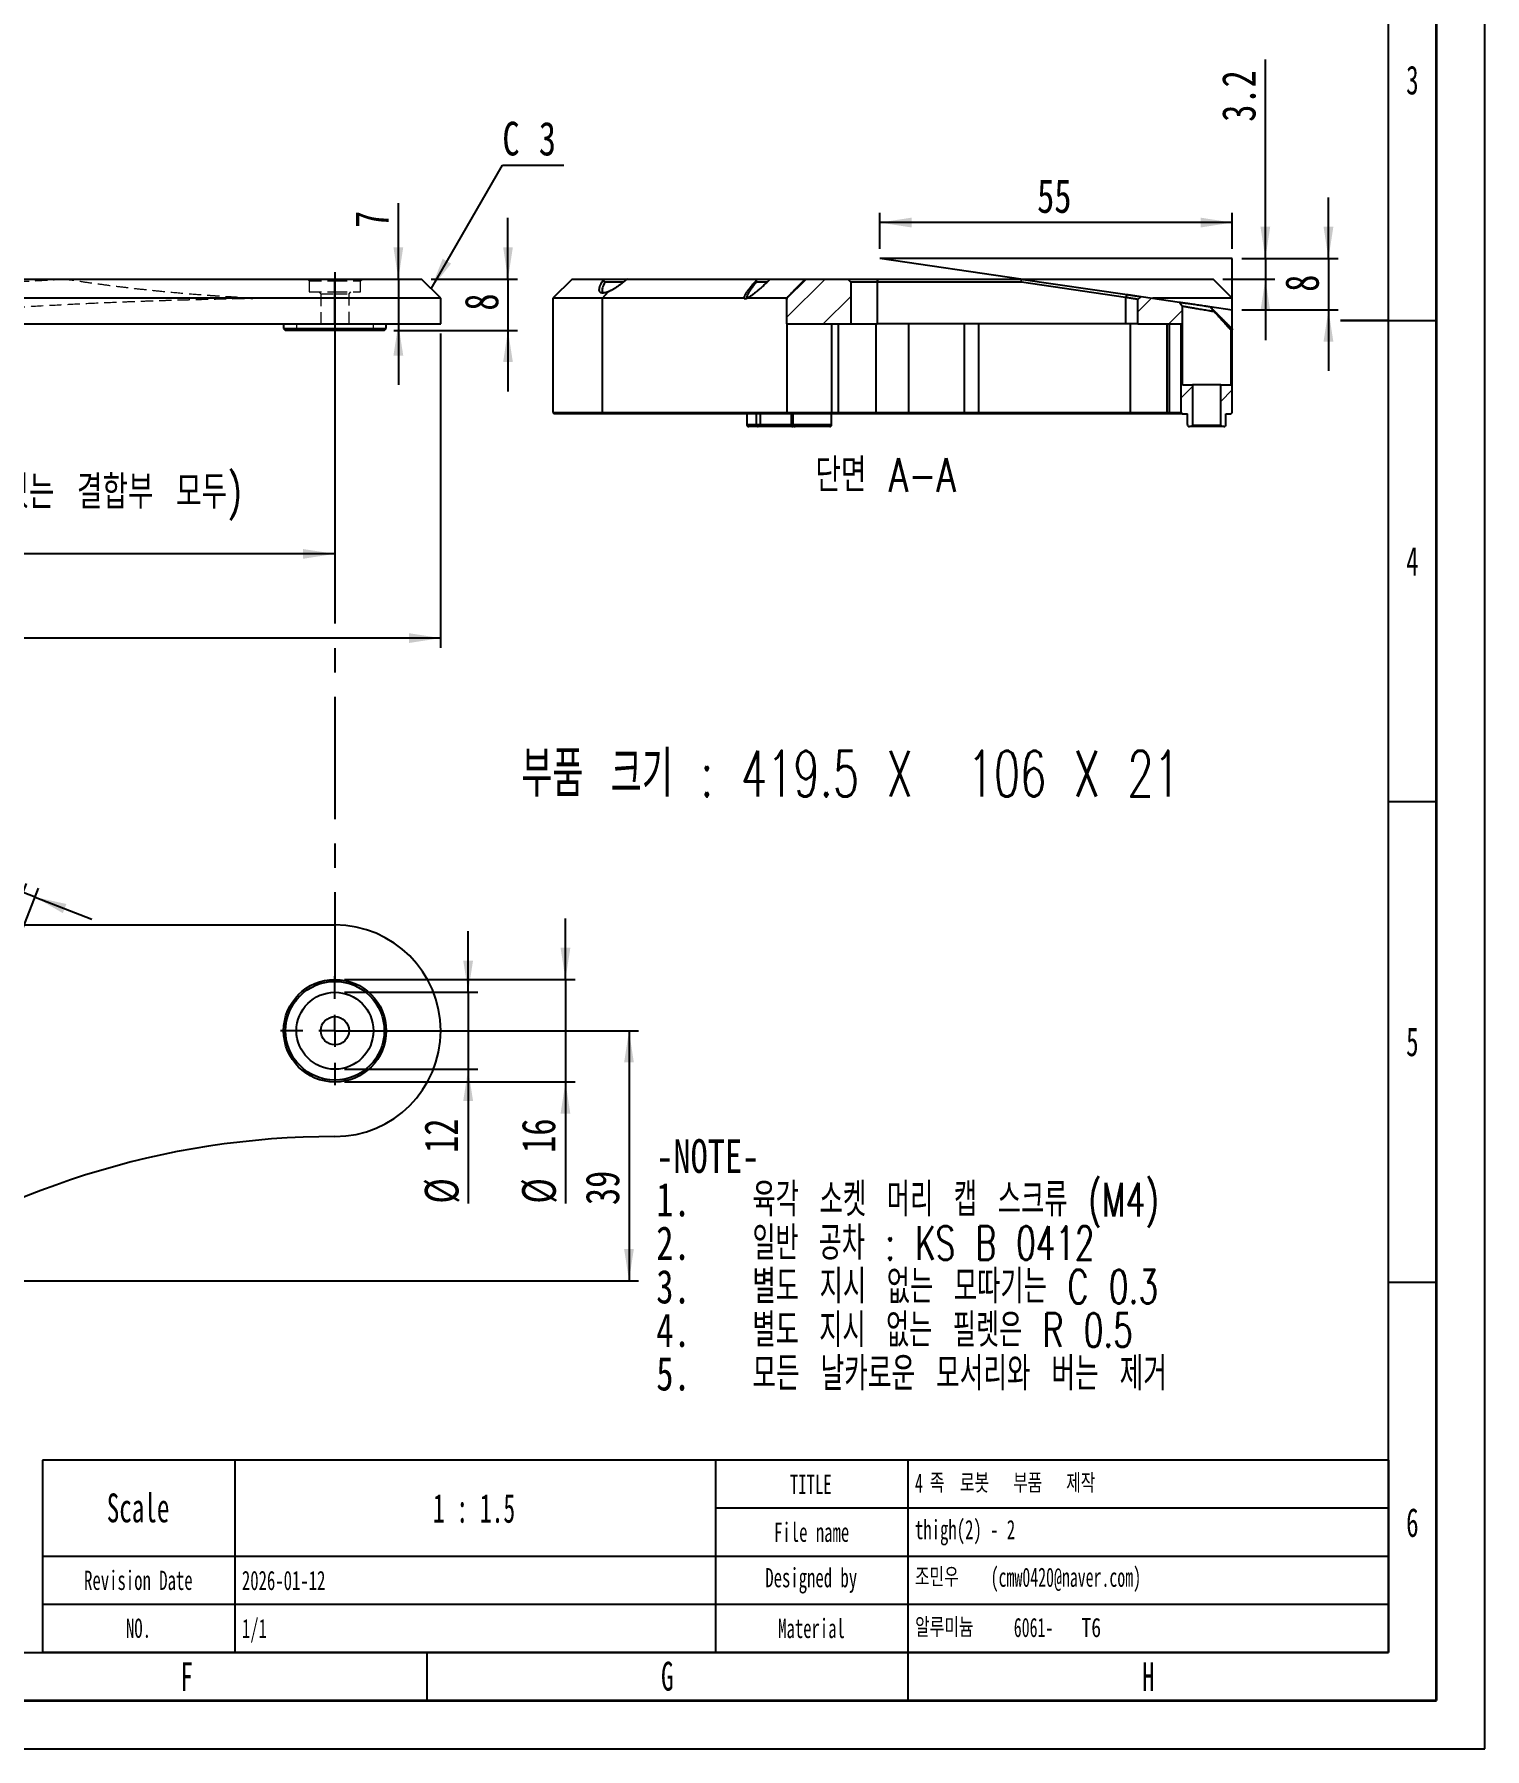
# Model space of a CAD drawing. Header units: millimetres. Extents: x 0 to 420, y 0 to 298.
# Drawn here: x 269.2 to 420, y 1 to 179.3 of the extents above; entities that cross this region are included whole.
import ezdxf

# ---------------------------------------------------------------- set-up
doc = ezdxf.new("R2010")
doc.units = ezdxf.units.MM
doc.linetypes.add('CENTERX2', pattern=[20.32, 12.7, -2.54, 2.54, -2.54])
doc.linetypes.add('HIDDEN', pattern=[1.905, 1.27, -0.635])
for name, color, linetype in [('SLD-0', 179, 'Continuous'), ('가는실선', 7, 'Continuous'), ('레이어10', 30, 'Continuous'), ('절단면', 230, 'Continuous'), ('중심선', 1, 'CENTERX2'), ('치수선', 104, 'Continuous')]:
    doc.layers.add(name, color=color, linetype=linetype)
for name, color, linetype, lineweight in [('도면층1', 4, 'Continuous', 35), ('도면층2', 3, 'Continuous', 25), ('도면층3', 5, 'Continuous', 25)]:
    doc.layers.add(name, color=color, linetype=linetype, lineweight=lineweight)
doc.styles.add('SLDTEXTSTYLE0', font='TXT', dxfattribs={"width": 0.638186})
doc.styles.add('SLDTEXTSTYLE1', font='TXT', dxfattribs={"width": 0.75, "bigfont": 'bigfont'})
doc.styles.add('SLDTEXTSTYLE10', font='TXT', dxfattribs={"width": 0.694444, "bigfont": 'bigfont'})
doc.styles.add('SLDTEXTSTYLE2', font='TXT', dxfattribs={"width": 0.605})
doc.styles.add('SLDTEXTSTYLE3', font='TXT', dxfattribs={"width": 0.75})
doc.styles.add('SLDTEXTSTYLE4', font='TXT', dxfattribs={"width": 0.598704})
doc.styles.add('SLDTEXTSTYLE6', font='TXT', dxfattribs={"width": 0.67, "bigfont": 'bigfont'})
doc.styles.add('SLDTEXTSTYLE7', font='TXT', dxfattribs={"width": 0.684211, "bigfont": 'bigfont'})
doc.styles.add('SLDTEXTSTYLE8', font='TXT', dxfattribs={"width": 0.676471, "bigfont": 'bigfont'})
doc.styles.add('SLDTEXTSTYLE9', font='TXT', dxfattribs={"width": 0.680556, "bigfont": 'bigfont'})
doc.dimstyles.new('SLDDIMSTYLE0', dxfattribs={"dimtxt": 3.5, "dimasz": 3.302, "dimexe": 0, "dimexo": 0.0625, "dimgap": 0.875, "dimtad": 1, "dimdec": 3, "dimlfac": 1.5, "dimrnd": 1e-09, "dimzin": 12, "dimdsep": 46, "dimtxsty": 'SLDTEXTSTYLE3', "dimsah": 1, "dimcen": 0.09, "dimadec": 0, "dimazin": 3, "dimtfac": 1, "dimtdec": 3, "dimtofl": 0, "dimtmove": 0, "dimatfit": 3, "dimfxl": 1, "dimfrac": 2, "dimtolj": 1, "dimtzin": 12, "dimarcsym": 0})
doc.dimstyles.new('SLDDIMSTYLE1', dxfattribs={"dimtxt": 3.5, "dimasz": 3.302, "dimexe": 0, "dimexo": 0.0625, "dimgap": 0.875, "dimtad": 1, "dimdec": 3, "dimlfac": 1.5, "dimrnd": 1e-09, "dimzin": 12, "dimdsep": 46, "dimtxsty": 'SLDTEXTSTYLE3', "dimsah": 1, "dimcen": 0.09, "dimadec": 0, "dimazin": 3, "dimtfac": 1, "dimtdec": 3, "dimtmove": 0, "dimatfit": 0, "dimfxl": 1, "dimfrac": 2, "dimtolj": 1, "dimtzin": 12, "dimarcsym": 0})

# ---------------------------------------------------------------- blocks, each defined once
blk = doc.blocks.new('_D')
at = {"layer": '치수선', "transparency": 16777216}
for p, q in [((300.42, 150.02), (300.42, 124.25)), ((67.09, 136.47), (67.09, 124.25)), ((300.42, 125.25), (67.09, 125.25))]:
    blk.add_line(p, q, dxfattribs=at)
for points in [[(67.09, 125.25), (70.39, 124.74), (70.39, 125.75)], [(300.42, 125.25), (297.12, 125.75), (297.12, 124.74)]]:
    blk.add_solid(points, dxfattribs=at)
at = {"layer": '치수선', "transparency": 16777216, "insert": (180.98, 129.76), "char_height": 3.5, "attachment_point": 1, "style": 'SLDTEXTSTYLE3'}
blk.add_mtext('350', dxfattribs=at)
blk = doc.blocks.new('_D_1')
at = {"layer": '레이어10', "transparency": 16777216}
for p, q in [((311.42, 148.16), (311.42, 115.49)), ((31.76, 138.96), (31.76, 115.49)), ((311.42, 116.49), (31.76, 116.49))]:
    blk.add_line(p, q, dxfattribs=at)
for points in [[(31.76, 116.49), (35.06, 115.98), (35.06, 117)], [(311.42, 116.49), (308.12, 117), (308.12, 115.98)]]:
    blk.add_solid(points, dxfattribs=at)
at = {"layer": '레이어10', "transparency": 16777216, "char_height": 3.5, "attachment_point": 1, "style": 'SLDTEXTSTYLE3'}
for s, insert in [('(', (177.32, 121)), (')', (190.68, 121)), ('419.5', (179.04, 121))]:
    blk.add_mtext(s, dxfattribs=dict(at, insert=insert))
blk = doc.blocks.new('_D_3')
at = {"layer": '치수선', "transparency": 16777216}
for p, q in [((307.02, 153.83), (307.02, 161.73)), ((307.02, 153.83), (307.02, 149.16)), ((307.02, 149.16), (307.02, 142.81))]:
    blk.add_line(p, q, dxfattribs=at)
for points in [[(307.02, 153.83), (307.53, 157.13), (306.51, 157.13)], [(307.02, 149.16), (306.51, 145.86), (307.53, 145.86)]]:
    blk.add_solid(points, dxfattribs=at)
at = {"layer": '치수선', "transparency": 16777216, "insert": (302.51, 159.14), "char_height": 3.5, "attachment_point": 1, "rotation": 90, "style": 'SLDTEXTSTYLE3'}
blk.add_mtext('7', dxfattribs=at)
blk = doc.blocks.new('_D_4')
at = {"layer": '치수선', "transparency": 16777216}
for p, q in [((318.42, 153.83), (318.42, 160.18)), ((310.42, 153.83), (319.42, 153.83)), ((318.42, 153.83), (318.42, 148.49)), ((306.56, 148.49), (319.42, 148.49)), ((318.42, 148.49), (318.42, 142.14))]:
    blk.add_line(p, q, dxfattribs=at)
for points in [[(318.42, 153.83), (318.93, 157.13), (317.92, 157.13)], [(318.42, 148.49), (317.92, 145.19), (318.93, 145.19)]]:
    blk.add_solid(points, dxfattribs=at)
at = {"layer": '치수선', "transparency": 16777216, "insert": (313.91, 150.54), "char_height": 3.5, "attachment_point": 1, "rotation": 90, "style": 'SLDTEXTSTYLE3'}
blk.add_mtext('8', dxfattribs=at)
blk = doc.blocks.new('SW_CHAMFER_DIMENSION_0')
at = {"layer": '치수선', "color": 0}
for p, q in [((-7.42, -12.85), (0, 0)), ((0, 0), (6.38, 0))]:
    blk.add_line(p, q, dxfattribs=at)
blk.add_solid([(-7.42, -12.85), (-5.33, -10.24), (-6.21, -9.73)], dxfattribs=at)
at = {"layer": '치수선', "color": 0, "char_height": 3.5, "attachment_point": 1, "style": 'SLDTEXTSTYLE3'}
for s, insert in [('C', (0, 4.51)), ('3', (3.79, 4.51))]:
    blk.add_mtext(s, dxfattribs=dict(at, insert=insert))
blk = doc.blocks.new('_D_23')
at = {"layer": '치수선', "transparency": 16777216}
for p, q in [((268, 90.05), (261.62, 92.54)), ((263.38, 78.2), (268.36, 90.98)), ((262.6, 72.55), (269.61, 90.49)), ((269.24, 89.56), (268, 90.05)), ((269.24, 89.56), (275.16, 87.25))]:
    blk.add_line(p, q, dxfattribs=at)
for points in [[(268, 90.05), (265.11, 91.72), (264.74, 90.77)], [(269.24, 89.56), (272.13, 87.89), (272.5, 88.84)]]:
    blk.add_solid(points, dxfattribs=at)
at = {"layer": '치수선', "transparency": 16777216, "insert": (263.26, 96.74), "char_height": 3.5, "attachment_point": 1, "rotation": 338.6821, "style": 'SLDTEXTSTYLE3'}
blk.add_mtext('2', dxfattribs=at)
blk = doc.blocks.new('_D_47')
at = {"layer": '치수선', "transparency": 16777216}
for p, q in [((324.4, 80.99), (324.4, 87.34)), ((301.42, 80.99), (325.4, 80.99)), ((324.4, 80.99), (324.4, 70.33)), ((301.42, 70.33), (325.4, 70.33)), ((324.4, 70.33), (324.4, 57.68))]:
    blk.add_line(p, q, dxfattribs=at)
for points in [[(324.4, 80.99), (324.91, 84.29), (323.89, 84.29)], [(324.4, 70.33), (323.89, 67.02), (324.91, 67.02)]]:
    blk.add_solid(points, dxfattribs=at)
at = {"layer": '치수선', "transparency": 16777216, "char_height": 3.5, "attachment_point": 1, "rotation": 90, "style": 'SLDTEXTSTYLE3'}
for s, insert in [('16', (319.84, 62.96)), ('%%c', (319.89, 57.68))]:
    blk.add_mtext(s, dxfattribs=dict(at, insert=insert))
blk = doc.blocks.new('_D_48')
at = {"layer": '치수선', "transparency": 16777216}
for p, q in [((314.28, 79.66), (314.28, 86.01)), ((301.42, 79.66), (315.28, 79.66)), ((314.28, 79.66), (314.28, 71.66)), ((301.42, 71.66), (315.28, 71.66)), ((314.28, 71.66), (314.28, 57.68))]:
    blk.add_line(p, q, dxfattribs=at)
for points in [[(314.28, 79.66), (314.79, 82.96), (313.77, 82.96)], [(314.28, 71.66), (313.77, 68.36), (314.79, 68.36)]]:
    blk.add_solid(points, dxfattribs=at)
at = {"layer": '치수선', "transparency": 16777216, "char_height": 3.5, "attachment_point": 1, "rotation": 90, "style": 'SLDTEXTSTYLE3'}
for s, insert in [('12', (309.72, 62.96)), ('%%c', (309.77, 57.68))]:
    blk.add_mtext(s, dxfattribs=dict(at, insert=insert))
blk = doc.blocks.new('_D_50')
at = {"layer": '치수선', "transparency": 16777216}
for p, q in [((301.42, 75.66), (332.01, 75.66)), ((331.01, 75.66), (331.01, 49.66)), ((251.78, 49.66), (332.01, 49.66))]:
    blk.add_line(p, q, dxfattribs=at)
for points in [[(331.01, 75.66), (330.5, 72.36), (331.51, 72.36)], [(331.01, 49.66), (331.51, 52.96), (330.5, 52.96)]]:
    blk.add_solid(points, dxfattribs=at)
at = {"layer": '치수선', "transparency": 16777216, "insert": (326.49, 57.53), "char_height": 3.5, "attachment_point": 1, "rotation": 90, "style": 'SLDTEXTSTYLE3'}
blk.add_mtext('39', dxfattribs=at)
blk = doc.blocks.new('SW_CENTERMARKSYMBOL_13')
at = {"layer": '중심선', "color": 0}
for p, q in [((0, 3.33), (0, 5.67)), ((-3.33, 0), (-5.67, 0)), ((0, 0), (-1.67, 0)), ((0, 0), (0, 1.67)), ((0, 0), (0, -1.67)), ((0, 0), (1.67, 0)), ((3.33, 0), (5.67, 0)), ((0, -3.33), (0, -5.67))]:
    blk.add_line(p, q, dxfattribs=at)
blk = doc.blocks.new('_D_54')
at = {"layer": '치수선', "transparency": 16777216}
for p, q in [((357.08, 156.96), (357.08, 160.7)), ((393.75, 156.96), (393.75, 160.7)), ((393.75, 159.7), (357.08, 159.7))]:
    blk.add_line(p, q, dxfattribs=at)
for points in [[(357.08, 159.7), (360.39, 159.19), (360.39, 160.21)], [(393.75, 159.7), (390.45, 160.21), (390.45, 159.19)]]:
    blk.add_solid(points, dxfattribs=at)
at = {"layer": '치수선', "transparency": 16777216, "insert": (373.45, 164.21), "char_height": 3.5, "attachment_point": 1, "style": 'SLDTEXTSTYLE3'}
blk.add_mtext('55', dxfattribs=at)
blk = doc.blocks.new('_D_55')
at = {"layer": '치수선', "transparency": 16777216}
for p, q in [((403.75, 155.96), (403.75, 162.31)), ((394.75, 155.96), (404.75, 155.96)), ((403.75, 155.96), (403.75, 150.63)), ((394.75, 150.63), (404.75, 150.63)), ((403.75, 150.63), (403.75, 144.28))]:
    blk.add_line(p, q, dxfattribs=at)
for points in [[(403.75, 155.96), (404.26, 159.26), (403.24, 159.26)], [(403.75, 150.63), (403.24, 147.32), (404.26, 147.32)]]:
    blk.add_solid(points, dxfattribs=at)
at = {"layer": '치수선', "transparency": 16777216, "insert": (399.24, 152.5), "char_height": 3.5, "attachment_point": 1, "rotation": 90, "style": 'SLDTEXTSTYLE3'}
blk.add_mtext('8', dxfattribs=at)
blk = doc.blocks.new('_D_56')
at = {"layer": '치수선', "transparency": 16777216}
for p, q in [((397.19, 155.96), (397.19, 176.65)), ((394.75, 155.96), (398.19, 155.96)), ((397.19, 155.96), (397.19, 153.83)), ((392.75, 153.83), (398.19, 153.83)), ((397.19, 153.83), (397.19, 147.48))]:
    blk.add_line(p, q, dxfattribs=at)
for points in [[(397.19, 155.96), (397.69, 159.26), (396.68, 159.26)], [(397.19, 153.83), (396.68, 150.52), (397.69, 150.52)]]:
    blk.add_solid(points, dxfattribs=at)
at = {"layer": '치수선', "transparency": 16777216, "insert": (392.67, 170.18), "char_height": 3.5, "attachment_point": 1, "rotation": 90, "style": 'SLDTEXTSTYLE3'}
blk.add_mtext('3.2', dxfattribs=at)

msp = doc.modelspace()

# ---------------------------------------------------------------- hatches: boundary and pattern name
at = {"layer": '절단면', "linetype": 'Continuous', "lineweight": 18}
h = msp.add_hatch(dxfattribs=at)
h.set_pattern_fill('ANSI31', color=256, angle=3e-322, style=0)
h.paths.add_polyline_path([(347.416451, 151.826), (347.416451, 149.159333), (354.083117, 149.159333), (354.083117, 153.492667), (353.749784, 153.826), (349.416451, 153.826)], flags=0)
h = msp.add_hatch(dxfattribs=at)
h.set_pattern_fill('ANSI31', color=256, angle=3e-322, style=0)
edge = h.paths.add_edge_path(flags=0)
edge.add_line((383.914084, 151.707216), (383.914084, 149.159333))
edge.add_line((383.914084, 149.159333), (388.416451, 149.159333))
edge.add_line((388.416451, 149.159333), (388.416451, 139.959333))
edge.add_line((388.416451, 139.959333), (388.549784, 139.826))
edge.add_line((388.549784, 139.826), (389.083117, 139.826))
edge.add_line((389.083117, 139.826), (389.083117, 138.692667))
edge.add_arc((389.283117, 138.692667), 0.2, 180, 270)
edge.add_line((389.283117, 138.492667), (389.483117, 138.492667))
edge.add_line((389.483117, 138.492667), (389.616451, 138.626))
edge.add_line((389.616451, 138.626), (389.616451, 142.826))
edge.add_line((389.616451, 142.826), (388.583117, 142.826))
edge.add_line((388.583117, 142.826), (388.583117, 150.983339))
edge.add_line((388.583117, 150.983339), (388.253255, 151.425495))
edge.add_line((388.253255, 151.425495), (384.274456, 152.004229))
edge.add_line((384.274456, 152.004229), (383.914084, 151.707216))
h = msp.add_hatch(dxfattribs=at)
h.set_pattern_fill('ANSI31', color=256, angle=3e-322, style=0)
edge = h.paths.add_edge_path(flags=0)
edge.add_line((393.616451, 139.826), (393.749784, 139.959333))
edge.add_line((393.749784, 139.959333), (393.749784, 148.556965))
edge.add_line((393.749784, 148.556964), (393.583117, 148.556964))
edge.add_line((393.583117, 148.556964), (393.583117, 142.826))
edge.add_line((393.583117, 142.826), (392.549784, 142.826))
edge.add_line((392.549784, 142.826), (392.549784, 138.626))
edge.add_line((392.549784, 138.626), (392.683117, 138.492667))
edge.add_line((392.683117, 138.492667), (392.883117, 138.492667))
edge.add_arc((392.883117, 138.692667), 0.2, 270, 360)
edge.add_line((393.083117, 138.692667), (393.083117, 139.826))
edge.add_line((393.083117, 139.826), (393.616451, 139.826))

# ---------------------------------------------------------------- linework, layer by layer
at = {"color": 7, "linetype": 'Continuous', "lineweight": 25}
for p, q in [((186.510456, 153.826), (300.423338, 153.826)), ((300.423338, 151.826), (300.423338, 153.826)), ((300.423338, 153.826), (309.423338, 153.826)), ((311.423338, 151.826), (309.423338, 153.826)), ((325.083117, 153.826), (323.083117, 151.826)), ((325.083117, 153.826), (328.358669, 153.826)), ((328.358669, 153.826), (330.847378, 153.826)), ((330.380163, 153.492667), (328.478184, 153.492667)), ((330.845436, 153.826), (344.342747, 153.826)), ((345.354464, 153.492667), (344.218525, 153.492667)), ((344.342747, 153.826), (345.740858, 153.826)), ((345.737745, 153.826), (349.336851, 153.826)), ((347.416451, 151.826), (349.416451, 153.826)), ((349.336851, 153.826), (349.414686, 153.826)), ((349.416451, 153.826), (353.749784, 153.826)), ((353.749784, 153.826), (354.083117, 153.492667)), ((353.749784, 153.826), (356.931383, 153.826)), ((354.083117, 153.492667), (354.083117, 149.159333)), ((356.810202, 153.492667), (354.083117, 153.492667)), ((356.810202, 153.492667), (356.931383, 153.826)), ((356.810202, 153.492667), (356.810202, 149.159333)), ((371.840974, 153.492667), (356.810202, 153.492667)), ((356.931383, 153.826), (371.749784, 153.826)), ((371.749784, 153.826), (371.752924, 153.825543)), ((371.749784, 153.826), (391.749784, 153.826)), ((371.752924, 153.825543), (371.840974, 153.492667)), ((371.752924, 153.825543), (382.799676, 152.218743)), ((382.641169, 151.921729), (371.840974, 153.492667)), ((393.749784, 151.826), (391.749784, 153.826)), ((300.423338, 151.826), (184.36737, 151.826)), ((300.423338, 149.159333), (300.423338, 151.826)), ((311.423338, 151.826), (300.423338, 151.826)), ((311.423338, 149.159333), (311.423338, 151.826)), ((323.083117, 151.826), (323.083117, 139.959333)), ((328.262502, 151.826), (323.083117, 151.826)), ((328.262502, 151.826), (328.833517, 152.495095)), ((342.978436, 151.826), (328.262502, 151.826)), ((328.262502, 139.959333), (328.262502, 151.826)), ((347.393043, 151.826), (343.285477, 151.826)), ((347.416451, 149.159333), (347.416451, 151.826)), ((382.799676, 152.218743), (382.641169, 151.921729)), ((382.641169, 151.921729), (382.641169, 149.159333)), ((383.914084, 151.707216), (384.274456, 152.004229)), ((383.914084, 149.159333), (383.914084, 151.707216)), ((384.274456, 152.004229), (388.253255, 151.425495)), ((393.749784, 151.826), (385.499784, 151.826)), ((393.749784, 148.626), (393.749784, 151.826)), ((388.253255, 151.425495), (388.583117, 150.983339)), ((388.583117, 142.826), (388.583117, 150.983339)), ((185.090004, 149.159333), (300.423338, 149.159333)), ((295.090004, 149.159333), (295.090004, 148.692667)), ((295.090004, 148.692667), (295.290004, 148.492667)), ((295.090004, 148.692667), (300.423338, 148.692667)), ((300.423338, 148.492667), (295.290004, 148.492667)), ((300.423338, 149.159333), (311.423338, 149.159333)), ((300.423338, 148.692667), (305.756671, 148.692667)), ((305.556671, 148.492667), (300.423338, 148.492667)), ((305.556671, 148.492667), (305.756671, 148.692667)), ((305.756671, 148.692667), (305.756671, 149.159333)), ((347.416451, 149.159333), (354.083117, 149.159333)), ((347.416451, 149.159333), (347.416451, 139.959333)), ((352.106958, 139.959333), (352.106958, 149.159333)), ((352.749784, 149.159333), (352.749784, 139.959333)), ((354.083117, 149.159333), (356.810202, 149.159333)), ((356.720355, 139.959333), (356.720355, 149.159333)), ((382.641169, 149.159333), (356.810202, 149.159333)), ((360.112547, 139.959333), (360.112547, 149.159333)), ((365.894645, 139.959333), (365.894645, 149.159333)), ((367.384081, 139.959333), (367.384081, 149.159333)), ((383.914084, 149.159333), (382.641169, 149.159333)), ((383.129264, 149.159333), (383.129264, 139.959333)), ((383.914084, 149.159333), (388.416451, 149.159333)), ((386.970144, 139.959333), (386.970144, 149.159333)), ((387.198235, 149.159333), (387.198235, 139.959333)), ((388.416451, 139.959333), (388.416451, 149.159333)), ((393.583117, 148.556964), (393.583117, 142.826)), ((393.583117, 148.556964), (393.749784, 148.556964)), ((393.749784, 139.959333), (393.749784, 148.556965)), ((388.583117, 142.826), (389.616451, 142.826)), ((389.616451, 142.826), (389.616451, 138.626)), ((392.549784, 142.826), (389.616451, 142.826)), ((392.549784, 138.626), (392.549784, 142.826)), ((392.549784, 142.826), (393.583117, 142.826)), ((323.083117, 139.959333), (323.216451, 139.826)), ((323.083117, 139.959333), (328.262502, 139.959333)), ((328.37629, 139.826), (323.216451, 139.826)), ((328.262502, 139.959333), (347.416451, 139.959333)), ((328.37629, 139.826), (328.262502, 139.959333)), ((347.549784, 139.826), (328.37629, 139.826)), ((343.254133, 139.826), (343.254133, 138.692667)), ((343.266358, 139.826), (343.266358, 138.692667)), ((344.261605, 138.692667), (344.261605, 139.826)), ((344.664245, 139.826), (344.664245, 138.692667)), ((347.416451, 139.959333), (352.106958, 139.959333)), ((347.549784, 139.826), (347.416451, 139.959333)), ((352.230755, 139.826), (347.549784, 139.826)), ((347.902607, 138.692667), (347.902607, 139.826)), ((348.028293, 139.826), (348.028293, 138.692667)), ((348.028432, 139.826), (348.028432, 138.692667)), ((348.083117, 138.692667), (348.083117, 139.826)), ((352.083117, 138.692667), (352.083117, 139.826)), ((352.106958, 139.959333), (352.749784, 139.959333)), ((352.230755, 139.826), (352.106958, 139.959333)), ((352.616451, 139.826), (352.230755, 139.826)), ((352.616451, 139.826), (352.749784, 139.959333)), ((356.833428, 139.826), (352.616451, 139.826)), ((352.749784, 139.959333), (356.720355, 139.959333)), ((356.720355, 139.959333), (360.112547, 139.959333)), ((356.720355, 139.959333), (356.833428, 139.826)), ((359.999474, 139.826), (356.833428, 139.826)), ((360.112547, 139.959333), (359.999474, 139.826)), ((365.781572, 139.826), (359.999474, 139.826)), ((360.112547, 139.959333), (365.894645, 139.959333)), ((365.894645, 139.959333), (365.781572, 139.826)), ((367.419952, 139.826), (365.781572, 139.826)), ((365.894645, 139.959333), (367.384081, 139.959333)), ((367.384081, 139.959333), (383.129264, 139.959333)), ((367.384081, 139.959333), (367.419952, 139.826)), ((383.262597, 139.826), (367.419952, 139.826)), ((383.129264, 139.959333), (383.262597, 139.826)), ((383.129264, 139.959333), (386.970144, 139.959333)), ((386.932772, 139.826), (383.262597, 139.826)), ((386.970144, 139.959333), (386.932772, 139.826)), ((387.153993, 139.826), (386.932772, 139.826)), ((386.970144, 139.959333), (387.198235, 139.959333)), ((388.549784, 139.826), (387.153993, 139.826)), ((387.198235, 139.959333), (388.416451, 139.959333)), ((388.549784, 139.826), (388.416451, 139.959333)), ((388.549784, 139.826), (389.083117, 139.826)), ((389.083117, 138.692667), (389.083117, 139.826)), ((393.083117, 139.826), (393.616451, 139.826)), ((393.083117, 138.692667), (393.083117, 139.826)), ((393.749784, 139.959333), (393.616451, 139.826)), ((343.254133, 138.692667), (343.266358, 138.692667)), ((343.266358, 138.692667), (344.261605, 138.692667)), ((343.459023, 138.492667), (343.454133, 138.492667)), ((344.455786, 138.492667), (343.459023, 138.492667)), ((344.261605, 138.692667), (344.664245, 138.692667)), ((344.616842, 138.492667), (344.455786, 138.492667)), ((347.855203, 138.492667), (344.616842, 138.492667)), ((344.664245, 138.692667), (347.902607, 138.692667)), ((347.956934, 138.492667), (347.855203, 138.492667)), ((347.902607, 138.692667), (348.028293, 138.692667)), ((348.028293, 138.692667), (348.028432, 138.692667)), ((348.028432, 138.692667), (348.083117, 138.692667)), ((348.083117, 138.692667), (352.083117, 138.692667)), ((348.283117, 138.492667), (348.228349, 138.492667)), ((351.883117, 138.492667), (348.283117, 138.492667)), ((389.483117, 138.492667), (389.283117, 138.492667)), ((389.616451, 138.626), (389.483117, 138.492667)), ((392.683117, 138.492667), (389.483117, 138.492667)), ((389.616451, 138.626), (392.549784, 138.626)), ((392.683117, 138.492667), (392.549784, 138.626)), ((392.883117, 138.492667), (392.683117, 138.492667)), ((185.090004, 86.659036), (300.423338, 86.659036))]:
    msp.add_line(p, q, dxfattribs=at)
at = {"color": 7, "linetype": 'HIDDEN', "lineweight": 18}
for p, q in [((297.556671, 153.826), (297.756671, 153.626)), ((297.756671, 153.626), (300.423338, 153.626)), ((297.756671, 153.626), (297.756671, 152.492667)), ((300.423338, 151.826), (300.423338, 153.826)), ((300.423338, 153.626), (303.090004, 153.626)), ((303.090004, 153.626), (303.290004, 153.826)), ((303.090004, 152.492667), (303.090004, 153.626)), ((297.756671, 152.492667), (300.423338, 152.492667)), ((298.756671, 152.492667), (298.956671, 152.292667)), ((298.956671, 152.292667), (300.423338, 152.292667)), ((298.956671, 152.292667), (298.956671, 149.159333)), ((300.423338, 152.492667), (303.090004, 152.492667)), ((300.423338, 152.292667), (301.890004, 152.292667)), ((300.423338, 149.159333), (300.423338, 151.826)), ((301.890004, 152.292667), (302.090004, 152.492667)), ((301.890004, 149.159333), (301.890004, 152.292667)), ((296.423338, 149.159333), (296.423338, 148.492667)), ((304.423338, 148.492667), (304.423338, 149.159333))]:
    msp.add_line(p, q, dxfattribs=at)
at = {"color": 7, "linetype": 'Continuous', "lineweight": 25}
for radius in [5.333333, 5.133333, 4, 1.466667]:
    msp.add_circle((300.423338, 75.659036), radius, dxfattribs=at)
for centre, radius, start, end in [((343.454133, 138.692667), 0.2, 180, 270), ((343.462761, 138.689066), 0.196435, 178.94980598, 268.90981809), ((344.458739, 138.689799), 0.197155, 179.16665237, 269.14167522), ((344.417738, 138.645476), 0.250984, 322.49437213, 10.83752155), ((347.656099, 138.645476), 0.250984, 322.49437213, 10.83752155), ((347.956934, 138.692667), 0.2, 270, 312.74047288), ((348.228391, 138.692625), 0.199958, 179.98807147, 269.98806651), ((348.283117, 138.692667), 0.2, 180, 270), ((351.883117, 138.692667), 0.2, 270, 0), ((389.283117, 138.692667), 0.2, 180, 270), ((392.883117, 138.692667), 0.2, 270, 0), ((300.423338, 75.659036), 11, 270, 90), ((300.423338, -21.480234), 86.139269, 90, 125.03264763)]:
    msp.add_arc(centre, radius, start, end, dxfattribs=at)
at = {"color": 7, "linetype": 'HIDDEN', "lineweight": 18}
msp.add_ellipse((300.423338, 143.277638), major_axis=(76.765724, 0), ratio=0.1470180924, start_param=1.9343321128, end_param=1.9440686941, dxfattribs=at)
for points, knots in [([(272.429611, 153.786427), (272.178523, 153.774137), (271.676353, 153.749558), (270.926067, 153.711444), (270.177998, 153.67242), (269.432354, 153.632399), (268.689079, 153.591402), (267.454539, 153.521456), (265.73842, 153.419025), (263.557602, 153.278746), (261.40347, 153.129962), (259.27773, 152.972787), (257.181722, 152.807331), (254.428974, 152.575832), (251.069775, 152.266366), (248.108765, 151.959786), (246.125284, 151.739008), (245.056001, 151.616146), (244.000253, 151.490943), (242.957937, 151.363412), (241.929408, 151.233499), (240.913349, 151.101404), (240.247877, 151.01143), (239.915014, 150.966426)], [0, 0, 0, 0, 0.0207961729, 0.0415919056, 0.0623889059, 0.0831888816, 0.1039935394, 0.1248045851, 0.1872241384, 0.2496541969, 0.3120904812, 0.3745575238, 0.4370277506, 0.4995192096, 0.6245305628, 0.7496099667, 0.7853828787, 0.8211406107, 0.8568916882, 0.8926446413, 0.928407999, 0.9641902826, 1, 1, 1, 1]), ([(292.221116, 151.825981), (291.943746, 151.838688), (291.388965, 151.864104), (290.557236, 151.907), (289.725752, 151.953391), (288.894517, 152.00362), (288.063489, 152.057596), (286.679197, 152.153809), (284.744852, 152.305822), (282.540069, 152.509341), (280.616268, 152.708934), (278.970749, 152.89474), (277.329406, 153.095097), (275.692117, 153.31035), (274.058209, 153.539194), (272.972599, 153.703998), (272.429611, 153.786427)], [0, 0, 0, 0, 0.0416386847, 0.0832833775, 0.1249375545, 0.166604684, 0.2082882256, 0.24999163, 0.3750598334, 0.4999965155, 0.5833553872, 0.666670805, 0.7499680646, 0.8332722113, 0.9166080239, 1, 1, 1, 1]), ([(242.27805, 148.511064), (242.472232, 148.537459), (242.860132, 148.590185), (243.447459, 148.668176), (244.037818, 148.745244), (244.631574, 148.821316), (245.228527, 148.896412), (245.828627, 148.970527), (246.431788, 149.043662), (247.03793, 149.115816), (247.646974, 149.186991), (248.258842, 149.257185), (248.873455, 149.326398), (249.490734, 149.394632), (250.110603, 149.461885), (250.732983, 149.528158), (251.357799, 149.59345), (251.984973, 149.657763), (252.614432, 149.721095), (254.013018, 149.859149), (256.205906, 150.064106), (259.236544, 150.322391), (262.311801, 150.560484), (265.451933, 150.780247), (268.655238, 150.981303), (271.919911, 151.163338), (275.215503, 151.324821), (277.882571, 151.438016), (279.899502, 151.514506), (281.256959, 151.5625), (282.618152, 151.607163), (283.982718, 151.648495), (285.350285, 151.686497), (286.720489, 151.721165), (288.092948, 151.752519), (289.46735, 151.780478), (290.843131, 151.805345), (291.761939, 151.819117), (292.221116, 151.825999)], [0, 0, 0, 0, 0.01420540625, 0.0283769813, 0.0425147396, 0.05661869573, 0.07068886436, 0.08472526028, 0.09872789836, 0.1126967936, 0.12663196111, 0.14053341611, 0.15440117391, 0.16823524995, 0.1820356598, 0.1958024191, 0.20953554363, 0.22323504931, 0.23690095213, 0.25053326823, 0.31378687169, 0.37655529818, 0.43884025584, 0.50064349294, 0.56355676388, 0.62615657215, 0.68844490736, 0.75042378911, 0.7754952542, 0.800541049, 0.82556131214, 0.85055618264, 0.87552579998, 0.90047030404, 0.92538983513, 0.95028453398, 0.97515454174, 1, 1, 1, 1])]:
    msp.add_open_spline(points, degree=3, knots=knots, dxfattribs=at)
at = {"color": 7, "linetype": 'Continuous', "lineweight": 25}
for points, knots in [([(328.833517, 152.495095), (328.812255, 152.487039), (328.76989, 152.470987), (328.708343, 152.449837), (328.63845, 152.427756), (328.561613, 152.406605), (328.451531, 152.382168), (328.325695, 152.366089), (328.19643, 152.370697), (328.090979, 152.398936), (328.010518, 152.449836), (327.955021, 152.521742), (327.923856, 152.61222), (327.915551, 152.718947), (327.928221, 152.839501), (327.960067, 152.972198), (328.009381, 153.11518), (328.07433, 153.266517), (328.153125, 153.424602), (328.229496, 153.561446), (328.296319, 153.673726), (328.332154, 153.73102), (328.350145, 153.759783)], [0, 0, 0, 0, 0.0210567785, 0.0419576669, 0.0627328665, 0.0940484089, 0.1251551919, 0.1880612706, 0.2504981412, 0.3129859945, 0.3758789641, 0.438355622, 0.5011748291, 0.5637226091, 0.6259299699, 0.6883601248, 0.7510906071, 0.8133277347, 0.8753618507, 0.9374983286, 0.9686212987, 1, 1, 1, 1]), ([(328.478184, 153.492667), (328.387528, 153.29773), (328.207412, 152.910424), (328.175764, 152.534963), (328.284536, 152.418637), (328.319829, 152.380893)], [0, 0, 0, 0, 0.4063683652, 0.8073850187, 1, 1, 1, 1]), ([(328.478183, 153.492667), (328.459596, 153.528382), (328.427177, 153.590675), (328.384979, 153.679695), (328.361817, 153.732948), (328.350145, 153.759783)], [0, 0, 0, 0, 0.3999979619, 0.6976554474, 1, 1, 1, 1]), ([(330.728217, 153.758121), (330.689569, 153.724655), (330.612699, 153.658093), (330.456571, 153.527203), (330.259233, 153.368045), (330.019016, 153.185689), (329.811605, 153.038582), (329.649818, 152.93081), (329.522394, 152.849664), (329.407053, 152.779794), (329.287365, 152.711283), (329.174984, 152.650659), (329.058791, 152.592414), (328.963674, 152.548786), (328.888773, 152.516893), (328.851896, 152.502345), (328.833517, 152.495095)], [0, 0, 0, 0, 0.06281494456, 0.1249357938, 0.25040157435, 0.37501976509, 0.49947863815, 0.57092880978, 0.62485198286, 0.69666207299, 0.75017268169, 0.81239353108, 0.8745964557, 0.93703001302, 0.96861741613, 1, 1, 1, 1]), ([(342.978436, 151.826), (342.977638, 151.834337), (342.976034, 151.851093), (342.979713, 151.891143), (342.993836, 151.949928), (343.025797, 152.033422), (343.071131, 152.127979), (343.128703, 152.232359), (343.197235, 152.345097), (343.275387, 152.464711), (343.362003, 152.590018), (343.456486, 152.720592), (343.558371, 152.856068), (343.666834, 152.995566), (343.780951, 153.138108), (343.899859, 153.282821), (344.023218, 153.429472), (344.129555, 153.553151), (344.216601, 153.652942), (344.260959, 153.703173), (344.283208, 153.728369)], [0, 0, 0, 0, 0.0310379949, 0.0623836467, 0.1253456795, 0.1881370334, 0.2506980392, 0.3134716508, 0.376422253, 0.4388982276, 0.501164143, 0.5634674583, 0.6260127396, 0.6888660434, 0.7514029714, 0.8136435099, 0.8757375542, 0.9378159095, 0.9688090699, 1, 1, 1, 1]), ([(344.218525, 153.492667), (344.197455, 153.465712), (344.155978, 153.412649), (344.074891, 153.307368), (343.976516, 153.177375), (343.863124, 153.023364), (343.755534, 152.872689), (343.654769, 152.726507), (343.561767, 152.585912), (343.477111, 152.451426), (343.401527, 152.323668), (343.336417, 152.204226), (343.283181, 152.09481), (343.250026, 152.013439), (343.230596, 151.954928), (343.224179, 151.928727), (343.221003, 151.91576)], [0, 0, 0, 0, 0.0425549691, 0.0837720916, 0.1675729159, 0.2516106219, 0.336005228, 0.4198693809, 0.5031666246, 0.586187191, 0.669288314, 0.7526897304, 0.8353516663, 0.9175659012, 0.9592009206, 1, 1, 1, 1]), ([(345.61338, 153.728369), (345.578388, 153.694745), (345.50865, 153.627732), (345.403956, 153.528342), (345.281515, 153.413159), (345.140681, 153.282364), (344.981573, 153.136961), (344.822799, 152.994356), (344.665178, 152.855401), (344.50897, 152.720471), (344.354237, 152.589799), (344.201343, 152.463937), (344.051466, 152.344142), (343.90588, 152.23172), (343.765638, 152.127795), (343.631447, 152.033293), (343.505029, 151.949879), (343.407832, 151.891216), (343.335684, 151.851215), (343.302225, 151.834411), (343.285477, 151.826)], [0, 0, 0, 0, 0.0416417543, 0.0829917152, 0.1240840559, 0.1864707456, 0.2492429167, 0.3118664563, 0.3742266222, 0.4364835156, 0.4988242917, 0.5614761015, 0.6243803188, 0.6868939785, 0.7492713733, 0.8118935054, 0.8749096082, 0.9374635143, 0.9686962896, 1, 1, 1, 1]), ([(344.218525, 153.492667), (344.226673, 153.531747), (344.243178, 153.610911), (344.269753, 153.688887), (344.283208, 153.728369)], [0, 0, 0, 0, 0.4936662761, 1, 1, 1, 1]), ([(347.393043, 151.826), (347.401312, 151.83492), (347.417936, 151.852853), (347.45731, 151.89491), (347.514664, 151.955679), (347.595807, 152.040962), (347.687626, 152.136904), (347.788712, 152.242041), (347.897537, 152.354793), (348.013042, 152.47407), (348.134793, 152.599426), (348.262092, 152.730139), (348.3939, 152.865139), (348.529182, 153.003367), (348.66735, 153.144224), (348.808275, 153.287578), (348.951853, 153.433324), (349.073503, 153.556552), (349.172015, 153.656197), (349.221741, 153.706431), (349.246679, 153.731624)], [0, 0, 0, 0, 0.0312891854, 0.0629016413, 0.1257443173, 0.1883403431, 0.2511817756, 0.314009134, 0.3763730657, 0.4386059172, 0.5009733092, 0.5636954821, 0.6263905168, 0.6887004944, 0.7508066809, 0.8128624381, 0.8750011441, 0.9373434066, 0.9685768658, 1, 1, 1, 1]), ([(343.285477, 151.826), (343.273008, 151.815695), (343.248089, 151.795101), (343.210066, 151.773532), (343.171671, 151.759919), (343.133019, 151.755451), (343.094296, 151.760065), (343.055612, 151.773693), (343.016948, 151.795193), (342.991291, 151.815717), (342.978436, 151.826)], [0, 0, 0, 0, 0.1253949248, 0.2506047508, 0.3759749788, 0.5012454289, 0.6258693874, 0.7502854908, 0.8748921585, 1, 1, 1, 1]), ([(347.411223, 151.826), (347.410975, 151.819479), (347.410485, 151.806594), (347.409415, 151.784333), (347.407951, 151.76198), (347.405966, 151.745451), (347.403769, 151.739956), (347.401372, 151.745703), (347.398787, 151.76226), (347.396484, 151.784493), (347.394553, 151.806652), (347.393551, 151.819497), (347.393043, 151.826)], [0, 0, 0, 0, 0.0635373259, 0.1255567097, 0.2508913468, 0.3764503235, 0.5017133615, 0.6261652432, 0.7503800337, 0.8748610391, 0.9366452837, 1, 1, 1, 1]), ([(383.914084, 151.707216), (383.9134, 151.707332), (383.912031, 151.707564), (383.900946, 151.709437), (383.883216, 151.712425), (383.858186, 151.716639), (383.810531, 151.724663), (383.72257, 151.739506), (383.572247, 151.764818), (383.38384, 151.796575), (383.200677, 151.827439), (383.039905, 151.854536), (382.913899, 151.875767), (382.780696, 151.898218), (382.68849, 151.913755), (382.641169, 151.921729)], [0, 0, 0, 0, 0.04946636468, 0.09908910932, 0.14887320465, 0.19882357322, 0.24894508859, 0.37199670635, 0.49826969006, 0.62327933, 0.74855009909, 0.81016505404, 0.87416259888, 0.93541883034, 1, 1, 1, 1]), ([(382.799676, 152.218743), (382.835396, 152.213547), (382.906807, 152.20316), (383.011086, 152.187992), (383.129844, 152.170719), (383.26075, 152.151678), (383.400692, 152.131322), (383.532524, 152.112147), (383.655532, 152.094255), (383.769, 152.07775), (383.872318, 152.062722), (383.964877, 152.049259), (384.046189, 152.037432), (384.115763, 152.027312), (384.173247, 152.018951), (384.218268, 152.012402), (384.250665, 152.00769), (384.266779, 152.005346), (384.273512, 152.004367), (384.274141, 152.004275), (384.274456, 152.004229)], [0, 0, 0, 0, 0.0418683774, 0.0837031079, 0.1256073376, 0.1883415298, 0.2510302356, 0.3136711953, 0.3762633031, 0.4388064567, 0.5013017421, 0.5637512333, 0.6261581209, 0.6885264789, 0.7508613241, 0.8131683712, 0.8754540172, 0.9377251059, 0.9688051737, 1, 1, 1, 1]), ([(388.253255, 151.425495), (388.253585, 151.425447), (388.254246, 151.425351), (388.259648, 151.424565), (388.269681, 151.423106), (388.287001, 151.420587), (388.323208, 151.41532), (388.38763, 151.40595), (388.494624, 151.390387), (388.630202, 151.370666), (388.792899, 151.347001), (388.980959, 151.319647), (389.192352, 151.288899), (389.424801, 151.255088), (389.675801, 151.218579), (389.942648, 151.179765), (390.222472, 151.139064), (390.512238, 151.096916), (390.7594, 151.060965), (390.958923, 151.031943), (391.109074, 151.010103), (391.259467, 150.988228), (391.359371, 150.973697), (391.409358, 150.966426)], [0, 0, 0, 0, 0.0206924499, 0.0414094774, 0.062176454, 0.0932246041, 0.1243629759, 0.1865555609, 0.2487878828, 0.3110704524, 0.3734115863, 0.4358170554, 0.4982898739, 0.5608301852, 0.6234352071, 0.6860993785, 0.7488146031, 0.8115706399, 0.8743555413, 0.9057298824, 0.9371768533, 0.9685658286, 1, 1, 1, 1]), ([(391.871868, 150.429552), (391.84212, 150.434562), (391.781083, 150.44484), (391.685877, 150.460872), (391.575484, 150.479458), (391.444475, 150.501524), (391.2487, 150.534484), (390.998627, 150.576596), (390.703872, 150.626229), (390.414355, 150.67498), (390.041489, 150.737767), (389.60759, 150.810828), (389.240683, 150.872618), (389.001982, 150.912799), (388.85154, 150.938144), (388.733107, 150.958075), (388.656336, 150.971013), (388.611679, 150.978526), (388.587582, 150.982584), (388.584604, 150.983088), (388.583117, 150.983339)], [0, 0, 0, 0, 0.0199217389, 0.04087542698, 0.06286110345, 0.0921637704, 0.12575745532, 0.18864439073, 0.25152443257, 0.31437385332, 0.37717060349, 0.50231758588, 0.62707790633, 0.69023513036, 0.75165402778, 0.8142644586, 0.8758994509, 0.91740816066, 0.95877262728, 1, 1, 1, 1]), ([(391.409358, 150.966426), (391.44813, 150.927654), (391.524932, 150.850852), (391.599822, 150.775962), (391.636905, 150.738879)], [0, 0, 0, 0, 0.5048342256, 1, 1, 1, 1]), ([(391.871867, 150.429552), (391.84901, 150.462828), (391.80242, 150.530656), (391.724173, 150.633816), (391.666351, 150.703429), (391.636905, 150.738879)], [0, 0, 0, 0, 0.3209395076, 0.6541867729, 1, 1, 1, 1]), ([(391.636905, 150.738879), (391.668657, 150.707127), (391.732062, 150.643722), (391.857565, 150.518219), (392.012037, 150.363747), (392.193111, 150.182673), (392.368565, 150.007219), (392.537499, 149.838285), (392.699059, 149.676725), (392.852427, 149.523357), (392.996823, 149.378961), (393.131514, 149.24427), (393.255812, 149.119972), (393.353433, 149.022351), (393.423287, 148.952497), (393.488307, 148.887477), (393.560292, 148.815492), (393.626534, 148.74925), (393.671194, 148.704591), (393.70114, 148.674644), (393.726904, 148.64888), (393.742178, 148.633606), (393.749784, 148.626)], [0, 0, 0, 0, 0.0356961909, 0.07128190864, 0.14187070574, 0.21161093977, 0.28035283921, 0.34796064716, 0.41431540617, 0.47931768506, 0.54288999331, 0.60497947152, 0.66556092212, 0.72463902268, 0.75774134512, 0.78226153339, 0.8384766906, 0.89340115157, 0.92426663991, 0.94718871911, 0.97370433807, 1, 1, 1, 1]), ([(393.583117, 148.556964), (393.582749, 148.557368), (393.582011, 148.558177), (393.574098, 148.566834), (393.555014, 148.587718), (393.516808, 148.629526), (393.463762, 148.687573), (393.39616, 148.761549), (393.314462, 148.850949), (393.219184, 148.95521), (393.110923, 149.073678), (392.990346, 149.205623), (392.858193, 149.350236), (392.715268, 149.506636), (392.562441, 149.673872), (392.400635, 149.850932), (392.230845, 150.03673), (392.084669, 150.196687), (391.964335, 150.328369), (391.903122, 150.395352), (391.871868, 150.429552)], [0, 0, 0, 0, 0.0260952473, 0.0522610139, 0.1048779223, 0.1582331336, 0.2126550961, 0.268428376, 0.3257858214, 0.3849045644, 0.445905503, 0.5088550405, 0.573768351, 0.640613421, 0.7093158023, 0.7797635008, 0.8518116644, 0.9252870895, 0.9618521897, 1, 1, 1, 1]), ([(393.749784, 148.626), (393.749784, 148.620683), (393.749784, 148.610055), (393.749784, 148.591762), (393.749784, 148.573404), (393.749784, 148.562271), (393.749784, 148.557617), (393.749784, 148.557182), (393.749784, 148.556965)], [0, 0, 0, 0, 0.12547837278, 0.25080040441, 0.50123040906, 0.75198714296, 0.87593202742, 1, 1, 1, 1])]:
    msp.add_open_spline(points, degree=3, knots=knots, dxfattribs=at)
for points in [[(328.350145, 153.759783), (328.352478, 153.781546), (328.355329, 153.803627), (328.358669, 153.826)], [(330.845436, 153.826), (330.806292, 153.803057), (330.767213, 153.780421), (330.728217, 153.758121)], [(344.283208, 153.728369), (344.302584, 153.760555), (344.322445, 153.793112), (344.342747, 153.826)], [(345.737745, 153.826), (345.696098, 153.793112), (345.654632, 153.760555), (345.61338, 153.728369)], [(349.246679, 153.731624), (349.276405, 153.762749), (349.306474, 153.79422), (349.336851, 153.826)], [(387.153993, 139.826), (387.169008, 139.87064), (387.183799, 139.915118), (387.198235, 139.959333)]]:
    msp.add_open_spline(points, degree=3, dxfattribs=at)
at = {"layer": 'SLD-0', "color": 7}
for p, q in [((420, 1), (420, 298)), ((0, 1), (420, 1))]:
    msp.add_line(p, q, dxfattribs=at)
at = {"layer": '도면층1', "color": 7}
for p, q in [((415, 6), (415, 293)), ((5, 6), (415, 6))]:
    msp.add_line(p, q, dxfattribs=at)
at = {"layer": '도면층2', "color": 7}
for p, q in [((410, 11), (410, 288)), ((410, 149.5), (405, 149.5)), ((405, 149.5), (415, 149.5)), ((410, 11), (410, 149.5)), ((410, 149.5), (415, 149.5)), ((410, 99.5), (415, 99.5)), ((410, 49.5), (415, 49.5)), ((10, 11), (410, 11)), ((310, 11), (310, 6)), ((360, 11), (360, 6))]:
    msp.add_line(p, q, dxfattribs=at)
at = {"layer": '도면층3', "color": 7}
for p, q in [((410, 31), (270, 31)), ((270, 31), (270, 11)), ((290, 31), (290, 11)), ((340, 31), (340, 11)), ((360, 31), (360, 11)), ((410, 31), (410, 11)), ((410, 26), (340, 26)), ((410, 21), (270, 21)), ((410, 16), (270, 16)), ((410, 11), (270, 11))]:
    msp.add_line(p, q, dxfattribs=at)
at = {"layer": '중심선'}
for p, q in [((300.423338, 154.555292), (300.423338, 147.47848)), ((300.423338, 151.016886), (300.423338, 80.792369))]:
    msp.add_line(p, q, dxfattribs=at)
at = {"layer": '치수선'}
for p, q in [((393.749784, 155.959333), (357.083117, 155.959333)), ((371.749784, 153.826), (357.083117, 155.959333)), ((393.749784, 150.626), (393.749784, 155.959333)), ((391.409359, 150.966426), (393.749784, 150.626))]:
    msp.add_line(p, q, dxfattribs=at)

# ---------------------------------------------------------------- block references
at = {"layer": '중심선'}
msp.add_blockref('SW_CENTERMARKSYMBOL_13', (300.423338, 75.659036), dxfattribs=at)
at = {"layer": '치수선'}
msp.add_blockref('SW_CHAMFER_DIMENSION_0', (317.839826, 165.671734), dxfattribs=at)

# ---------------------------------------------------------------- texts
at = {"layer": 'SLD-0', "color": 7}
for s, insert, char_height, attachment_point, style in [('TITLE', (349.913748, 29.494802), 2, 2, 'SLDTEXTSTYLE0'), ('4', (360.75, 29.612802), 2, 1, 'SLDTEXTSTYLE2'), ('족', (362.291667, 29.610024), 2, 1, 'SLDTEXTSTYLE1'), ('로봇', (365.433333, 29.610024), 2, 1, 'SLDTEXTSTYLE1'), ('부품', (370.952778, 29.610024), 2, 1, 'SLDTEXTSTYLE1'), ('제작', (376.472222, 29.610024), 2, 1, 'SLDTEXTSTYLE1'), ('Scale', (279.956303, 27.543203), 3, 2, 'SLDTEXTSTYLE0'), ('thigh(2) - 2', (360.75, 24.788802), 2, 1, 'SLDTEXTSTYLE0'), ('File name', (350.002356, 24.510802), 2, 2, 'SLDTEXTSTYLE0'), ('Revision Date', (279.982542, 19.510802), 2, 2, 'SLDTEXTSTYLE0'), ('Designed by', (349.958897, 19.787802), 2, 2, 'SLDTEXTSTYLE0'), ('조민우', (360.75, 19.832024), 2, 1, 'SLDTEXTSTYLE1'), ('(cmw0420@naver.com)', (368.622222, 19.834802), 2, 1, 'SLDTEXTSTYLE2'), ('NO.', (279.996202, 14.528802), 2, 2, 'SLDTEXTSTYLE0'), ('Material', (349.991016, 14.510802), 2, 2, 'SLDTEXTSTYLE0'), ('알루미늄', (360.763889, 14.607024), 2, 1, 'SLDTEXTSTYLE1'), ('6061-', (371.025, 14.609802), 2, 1, 'SLDTEXTSTYLE2'), ('T6', (378.06389, 14.607024), 2, 1, 'SLDTEXTSTYLE3')]:
    msp.add_mtext(s, dxfattribs=dict(at, insert=insert, char_height=char_height, attachment_point=attachment_point, style=style))
at = {"layer": '가는실선', "attachment_point": 1}
for s, insert, char_height, style in [('(튀어 나와있는 결합부 모두)', (251.39536, 133.432038), 3.5, 'SLDTEXTSTYLE1'), ('부품 크기 : 419.5 X  106 X 21', (319.813382, 104.767886), 4.7625, 'SLDTEXTSTYLE6'), ('-NOTE-', (333.844435, 64.381205), 3.5, 'SLDTEXTSTYLE3'), ('1.', (333.844435, 59.855511), 3.5, 'SLDTEXTSTYLE3'), ('육각 소켓 머리 캡 스크류 (M4)', (343.844435, 59.855511), 3.5, 'SLDTEXTSTYLE7'), ('2.', (333.844435, 55.329816), 3.5, 'SLDTEXTSTYLE3'), ('일반 공차 : KS B 0412', (343.844435, 55.329816), 3.5, 'SLDTEXTSTYLE8'), ('3.', (333.844435, 50.804122), 3.5, 'SLDTEXTSTYLE3'), ('별도 지시 없는 모따기는 C 0.3', (343.844435, 50.804122), 3.5, 'SLDTEXTSTYLE7'), ('별도 지시 없는 필렛은 R 0.5', (343.844435, 46.278427), 3.5, 'SLDTEXTSTYLE9'), ('4.', (333.844435, 46.278427), 3.5, 'SLDTEXTSTYLE3'), ('5.', (333.844435, 41.752733), 3.5, 'SLDTEXTSTYLE3'), ('모든 날카로운 모서리와 버는 제거', (343.844435, 41.752733), 3.5, 'SLDTEXTSTYLE10')]:
    msp.add_mtext(s, dxfattribs=dict(at, insert=insert, char_height=char_height, style=style))
at = {"layer": '도면층2', "color": 7}
for s, insert, char_height, attachment_point, style in [('3', (412.478376, 176.023703), 3, 2, 'SLDTEXTSTYLE0'), ('4', (412.478376, 125.992203), 3, 2, 'SLDTEXTSTYLE0'), ('5', (412.478376, 76.017703), 3, 2, 'SLDTEXTSTYLE0'), ('1 : 1.5', (314.891878, 27.498203), 3, 2, 'SLDTEXTSTYLE4'), ('6', (412.478376, 26.023703), 3, 2, 'SLDTEXTSTYLE0'), ('2026-01-12', (290.75, 19.498802), 2, 1, 'SLDTEXTSTYLE0'), ('1/1', (290.75, 14.498802), 2, 1, 'SLDTEXTSTYLE0'), ('F', (285.007964, 9.992203), 3, 2, 'SLDTEXTSTYLE0'), ('G', (334.991588, 10.043203), 3, 2, 'SLDTEXTSTYLE0'), ('H', (385.013528, 9.992203), 3, 2, 'SLDTEXTSTYLE0')]:
    msp.add_mtext(s, dxfattribs=dict(at, insert=insert, char_height=char_height, attachment_point=attachment_point, style=style))
at = {"layer": '절단면', "insert": (357.694593, 135.195374), "char_height": 3.5, "attachment_point": 2, "style": 'SLDTEXTSTYLE1'}
msp.add_mtext('단면 A-A', dxfattribs=at)

# ---------------------------------------------------------------- dimensions: what is measured, and where the dimension line sits
at = {"layer": '레이어10'}
dim = msp.add_linear_dim(base=(31.756671, 116.492667), p1=(311.423338, 149.159333), p2=(31.756671, 139.959333), text='(<>)', dimstyle='SLDDIMSTYLE0', dxfattribs=at)
dim.commit()
dim.dimension.update_dxf_attribs({"geometry": '_D_1', "text_midpoint": (184.857943, 116.492667), "dimtype": 160})
at = {"layer": '치수선'}
for base, p1, p2, angle, dimstyle, picture, middle in [((397.18617, 153.826), (393.749784, 155.959333), (391.749784, 153.826), 90, 'SLDDIMSTYLE1', '_D_56', (397.18617, 173.414079)), ((403.749818, 150.626), (393.749784, 155.959333), (393.749784, 150.626), 90, 'SLDDIMSTYLE1', '_D_55', (403.749818, 153.789792)), ((307.021531, 149.159333), (309.423338, 153.826), (311.423338, 149.159333), 90, 'SLDDIMSTYLE1', '_D_3', (307.021531, 160.437002)), ((318.423555, 148.492667), (309.423338, 153.826), (305.556671, 148.492667), 90, 'SLDDIMSTYLE1', '_D_4', (318.423555, 151.831702)), ((267.999894, 90.04759), (262.240276, 71.620956), (263.011677, 77.265284), 338.68208772, 'SLDDIMSTYLE1', '_D_23', (262.824368, 92.067307)), ((331.005384, 49.659036), (300.423338, 75.659036), (250.784336, 49.659036), 90, 'SLDDIMSTYLE0', '_D_50', (331.005384, 60.112148))]:
    dim = msp.add_linear_dim(base=base, p1=p1, p2=p2, angle=angle, dimstyle=dimstyle, dxfattribs=at)
    dim.commit()
    dim.dimension.update_dxf_attribs({"geometry": picture, "text_midpoint": middle, "dimtype": 160})
for base, p1, p2, picture, middle in [((357.083117, 159.70069), (393.749784, 155.959333), (357.083117, 155.959333), '_D_54', (376.031139, 159.70069)), ((67.090004, 125.245847), (300.423338, 151.016886), (67.090004, 137.472075), '_D', (184.857943, 125.245847))]:
    dim = msp.add_linear_dim(base=base, p1=p1, p2=p2, dimstyle='SLDDIMSTYLE0', dxfattribs=at)
    dim.commit()
    dim.dimension.update_dxf_attribs({"geometry": picture, "text_midpoint": middle, "dimtype": 160})
for base, p1, p2, picture, middle in [((324.402715, 70.325702), (300.423338, 80.992369), (300.423338, 70.325702), '_D_47', (324.402715, 62.904073)), ((314.281242, 71.659036), (300.423338, 79.659036), (300.423338, 71.659036), '_D_48', (314.281242, 62.904073))]:
    dim = msp.add_linear_dim(base=base, p1=p1, p2=p2, angle=90, text='%%c<>', dimstyle='SLDDIMSTYLE1', dxfattribs=at)
    dim.commit()
    dim.dimension.update_dxf_attribs({"geometry": picture, "text_midpoint": middle, "dimtype": 160})

doc.saveas('drawing.dxf')
